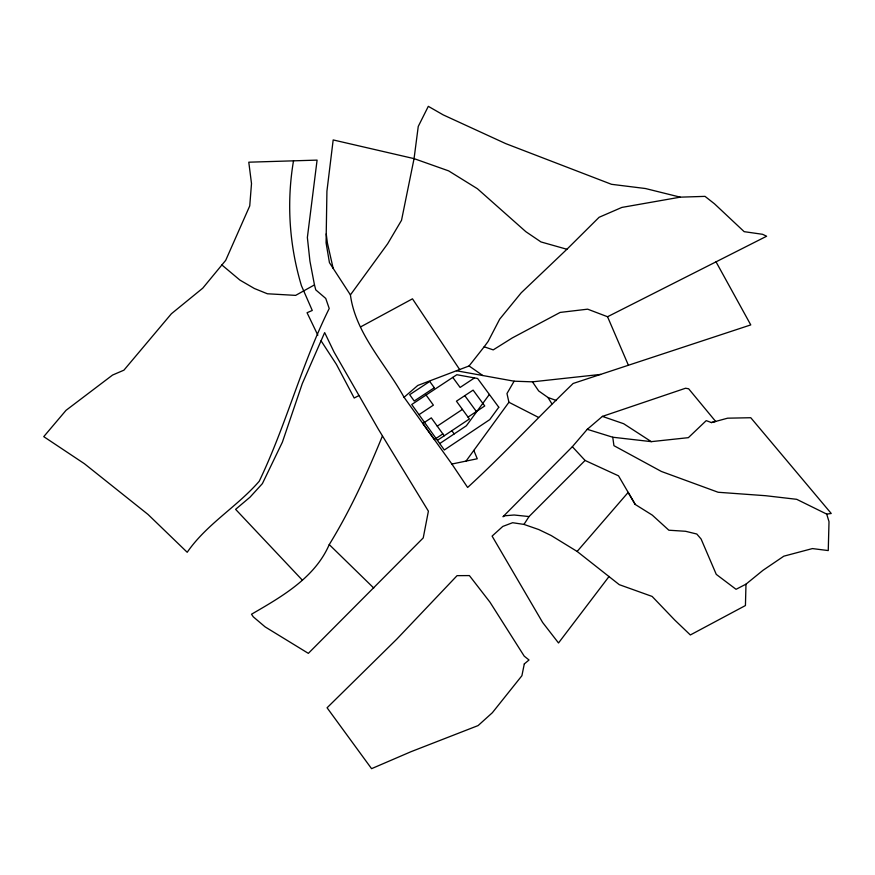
<?xml version="1.0" encoding="UTF-8"?>
<svg xmlns="http://www.w3.org/2000/svg" width="875" height="875" viewBox="0 0 875 875"><rect width="100%" height="100%" fill="white"/><g stroke="black" fill="none" stroke-linecap="round" stroke-linejoin="round"><path stroke-width="1.31" d="M745.981 584.172L736.05 589.302L716.275 574.383L701.105 539.022L696.795 534.023L685.541 531.278L668.861 530.217L652.258 515.102L635.217 504.448L618.516 475.836L585.08 460.458L529.036 516.556L514.106 515.003L504.886 515.769L502.983 516.731L572.348 446.709L587.267 429.319L612.752 437.227L613.933 445.67L661.38 471.461L718.145 492.264L765.636 495.709L796.709 499.319L826.722 514.106L829.008 521.675L828.253 550.572L812.416 548.581L783.836 556.172L762.956 570.336L745.981 584.172L745.434 605.544L690.342 634.966L674.702 620.003L652.127 596.433L619.27 584.664L577.139 551.447L551.173 535.522L538.781 529.561L523.961 524.409L512.608 522.714L502.786 526.433L492.1 536.102L542.653 622.497L558.512 642.972L609.098 576.417M293.552 160.825L293.212 162.586A331.198 299.852 6.9 0 0 290.992 232.816A331.822 300.387 6.9 0 0 301.438 285.72L312.266 310.461L307.059 312.725L317.855 335.223M382.452 435.925C367.15 473.309 350.481 510.081 329.241 544.589C314.77 578.003 281.564 596.75 251.508 614.228L253.269 616.82L265.114 626.883L308.35 653.363L423.227 537.917L428.4 511.164L378.361 429.209L334.064 352.078L324.658 332.587L302.28 383.633L282.384 442.17L262.402 483.602L250.042 497.153L235.605 509.338L302.159 579.95M600.633 374.412L532.459 381.839L514.117 381.194L506.975 393.542L508.922 402.259L466.036 461.092M523.961 524.409L529.036 516.556M404.064 397.294C385.755 364.077 355.545 333.692 350.416 294.908L387.636 243.797L401.527 220.292L414.061 158.627L418.25 126.438L428.312 106.334L443.209 114.888L505.761 143.631L611.505 184.308L645.466 188.53L680.214 197.159L705.009 196.372L714.459 203.787L744.166 231.667L762.53 234.292L766.642 236.228L607.545 316.739L587.661 309.17L560.164 312.419L512.334 337.903L493.227 349.88L484.17 346.795L469.077 365.958L417.769 385.459L404.064 397.294L451.883 464.034L467.622 487.463C504.087 454.059 537.6 417.67 573.147 383.469L750.761 324.909L716.034 261.844M489.366 394.45L466.353 425.786L439.72 443.57M484.17 346.795L488.097 341.48L499.702 319.134L521.194 292.819L566.913 249.266L599.102 217.284L621.873 207.419L680.214 197.159M577.139 551.447L628.184 492.395L635.217 504.448M587.267 429.319L602.405 416.391L685.552 388.237L688.647 388.784L715.652 421.433L711.452 422.57L706.234 420.634L688.363 437.664L651.306 441.645L612.752 437.227M442.827 433.902L434.394 439.523L422.887 423.456L431.298 417.867L444.194 435.794M468.027 417.102L484.739 405.956L473.113 390.119L456.444 401.188L469.394 418.983L437.402 440.333M437.259 426.158L462.427 409.412M418.994 414.673L433.387 405.136L426.081 395.03M474.491 377.923L460.119 387.439L452.78 377.398M314.464 284.9L315.766 289.877L325.741 298.43L329.219 308.514C301.525 364.35 286.125 425.173 259.23 481.25C237.027 506.833 206.719 524.005 187.206 552.278L148.006 514.434L84.416 463.717L43.75 436.647L66.03 410.331L112.569 375.047L123.922 370.169L171.38 313.764L202.781 288.148L225.706 260.334L249.736 205.92L251.508 183.564L248.784 162.192L317.089 160.114L307.366 237.519L309.925 261.1L314.464 284.9L295.652 295.378L267.378 293.77L254.373 288.498L239.881 280.066L221.889 264.961M360.609 326.9L412.475 298.823L459.648 369.534M359.012 395.511L354.2 398.038L336.416 364.383L321.059 340.791M711.452 422.57L727.617 418.184L750.772 417.725L831.25 513.483L826.722 514.106M451.883 464.034L477.258 458.762L473.823 450.417M456.455 370.759L514.117 381.194M566.913 249.266L541.002 241.948L525.853 231.689L477.4 188.716L448.656 170.888L414.061 158.627L333.178 139.934L326.922 191.198L326.08 242.823L329.448 262.653L350.416 294.908M602.405 416.391L623.656 423.719L651.306 441.645M532.459 381.839L538.661 390.928L547.969 397.48L556.456 400.553M508.922 402.259L538.519 417.408M482.792 375.528L469.077 365.958M329.241 544.589L373.745 588.022M572.348 446.709L585.08 460.458M464.778 395.642L476.394 411.523M451.839 430.697L454.169 433.923M547.969 397.48L551.906 403.867M607.545 316.739L628.403 365.258M333.156 268.363L327.392 242.944L326.233 233.877M524.3 663.928L521.905 675.719L492.352 712.72L478.1 725.583L410.998 751.702L371.569 768.666L327.075 707.777L396.9 639.023L457.078 575.652L469.394 575.586L489.956 602.153L524.234 656.162L529.014 659.98L524.3 663.928M498.783 407.236L489.738 419.628L444.325 449.991L411.72 404.512L456.827 374.719L477.597 378.481L498.783 407.236M434.306 387.745L414.225 401.012L409.675 394.68L429.745 381.456L434.306 387.745"/></g></svg>
